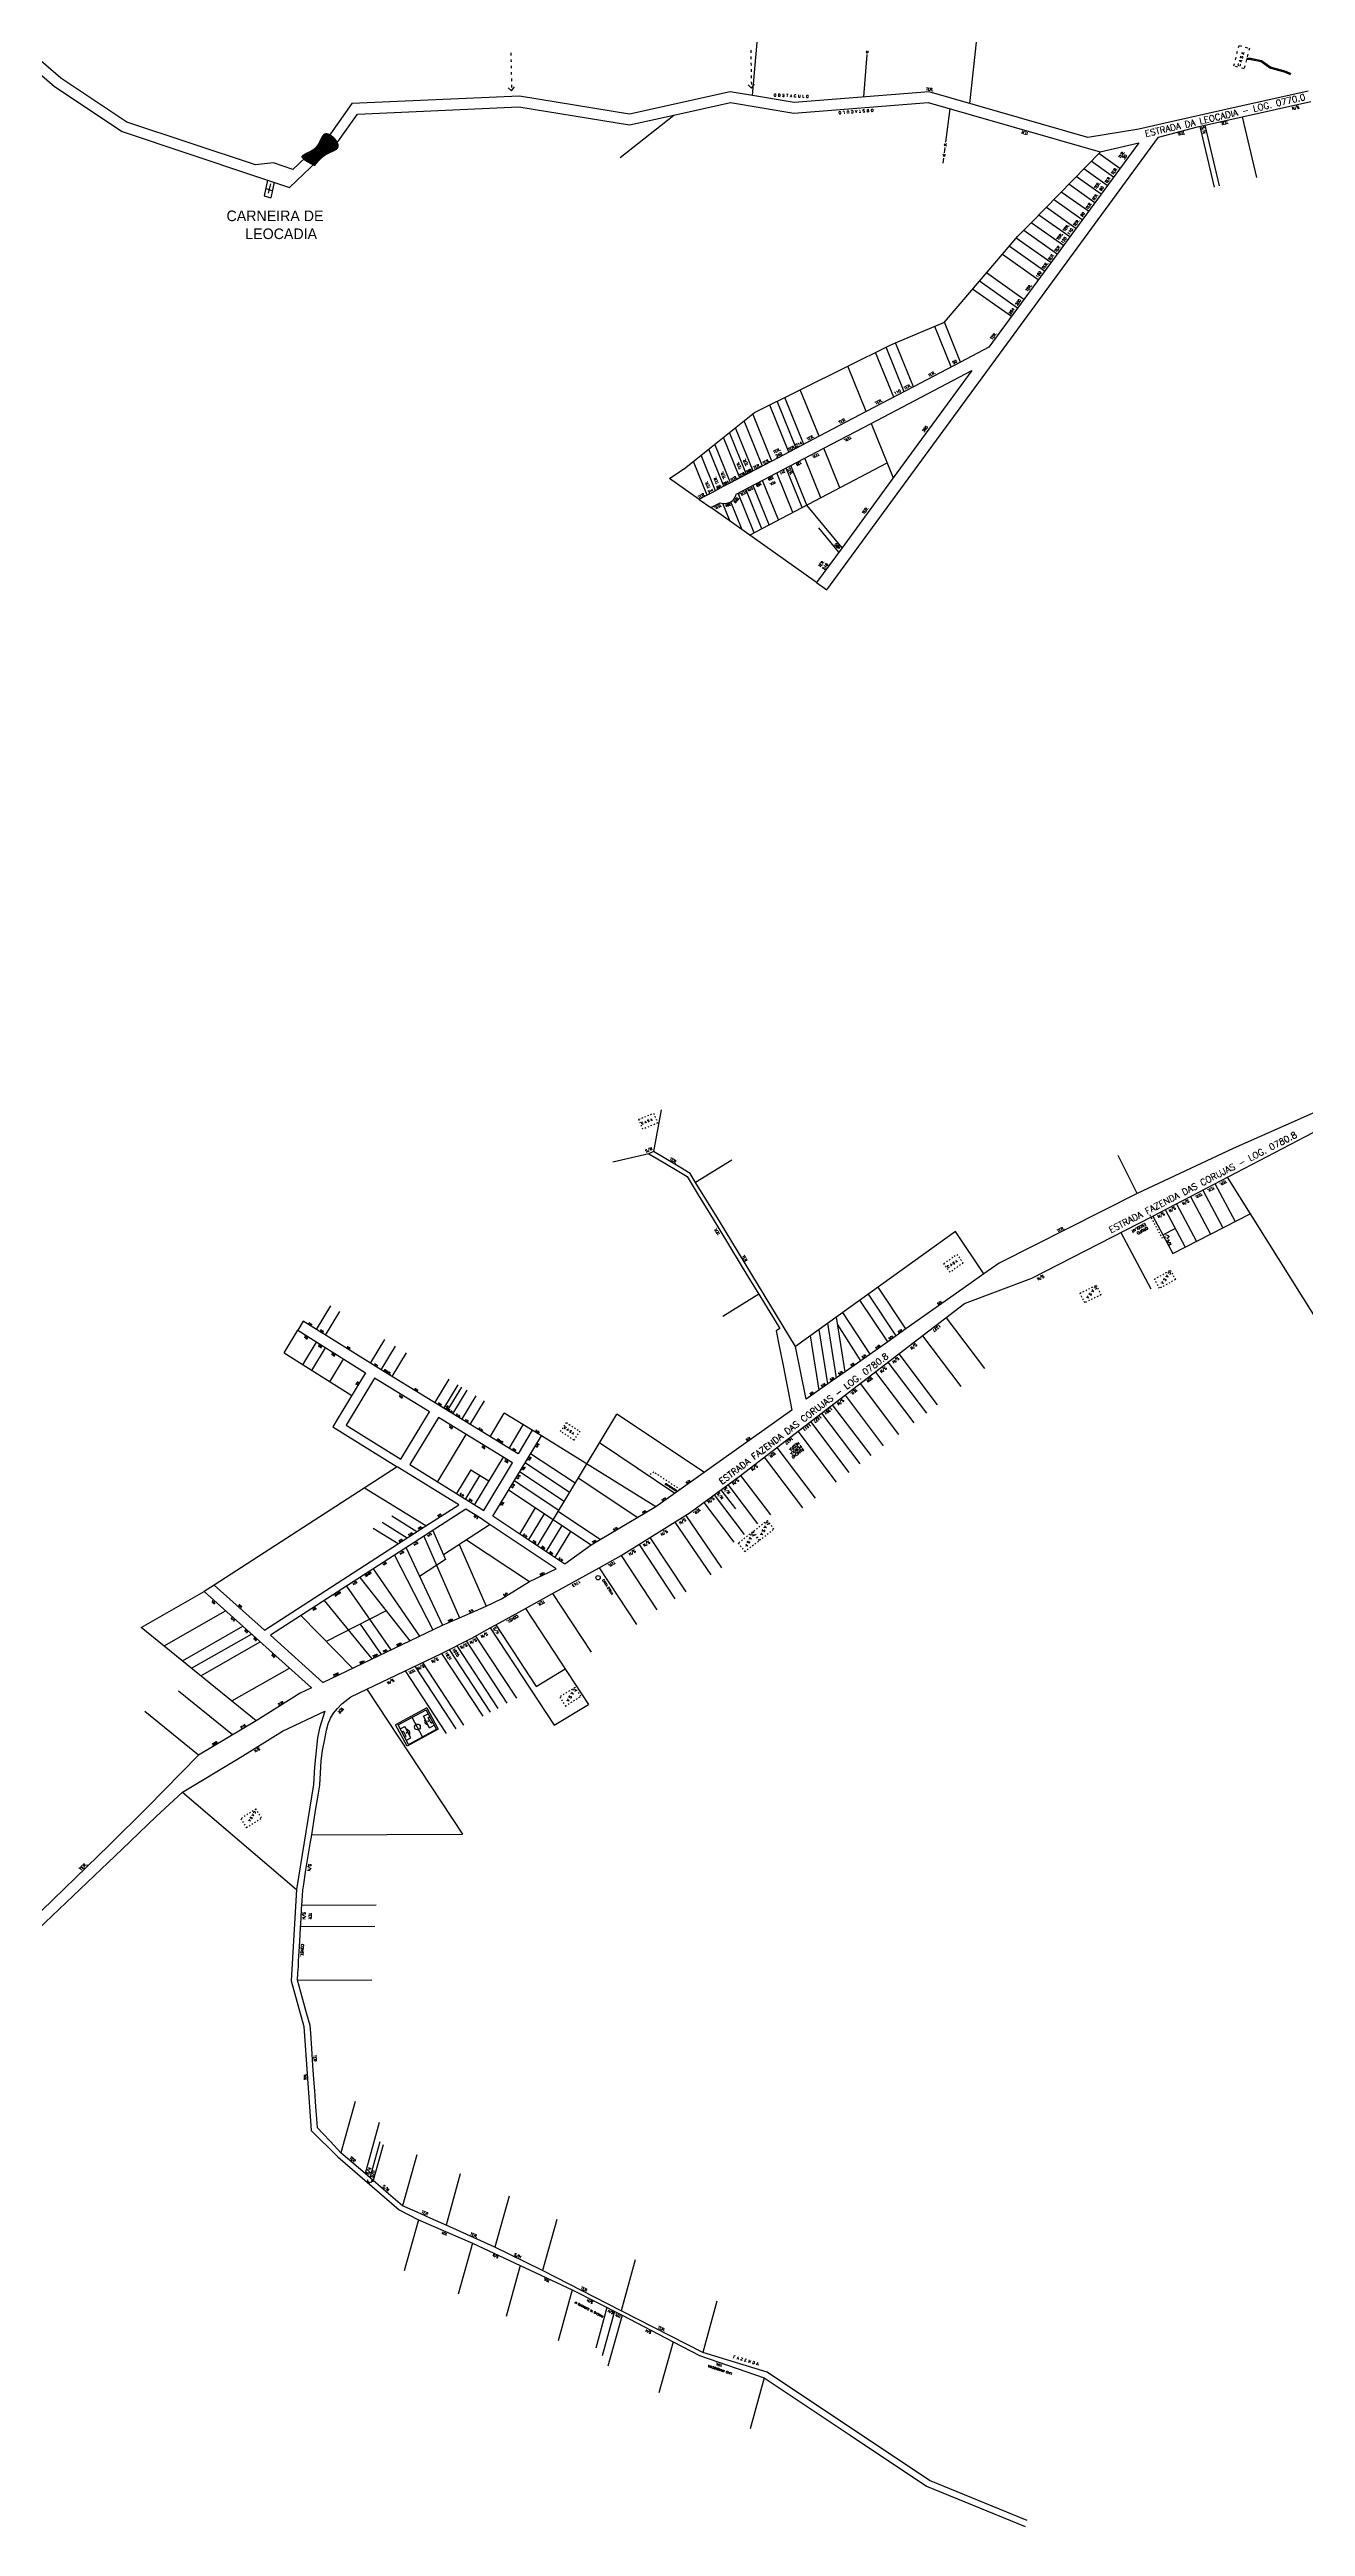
# Model space of a CAD drawing. Extents: x 714896 to 749292, y 8417558 to 8447149.
# Drawn here: x 737367 to 738551, y 8422259 to 8424592 of the extents above; entities that cross this region are included whole.
import ezdxf

# ---------------------------------------------------------------- set-up
doc = ezdxf.new("R2010")
doc.units = 0
doc.header["$MEASUREMENT"] = 0
doc.linetypes.add('ACAD_ISO03W100', pattern=[30, 12, -18])
for name, color, linetype in [('LAJEDO', 254, 'CONTINUOUS'), ('LOTE', 7, 'CONTINUOUS'), ('NUM-PORTA', 7, 'CONTINUOUS'), ('QUADRA', 6, 'CONTINUOUS'), ('REFERENCIA', 7, 'CONTINUOUS'), ('TEXTO', 7, 'CONTINUOUS'), ('TEXTODERUA', 3, 'CONTINUOUS')]:
    doc.layers.add(name, color=color, linetype=linetype)
doc.styles.add('ROMANS', font='ROMANS.SHX', dxfattribs={"height": 1.5})
pattern_1 = [(45, (-33.38404, 7.34896), (-0.0883883476483, 0.0883883476483), [])]

msp = doc.modelspace()

# ---------------------------------------------------------------- hatches: boundary and pattern name
at = {"layer": 'LAJEDO'}
h = msp.add_hatch(dxfattribs=at)
h.set_pattern_fill('ANSI31', color=256, style=0)
h.set_pattern_definition(pattern_1)
edge = h.paths.add_edge_path()
edge.add_spline(control_points=[(737617.1, 8424482.5), (737617.1, 8424482.5), (737620.5, 8424486.7), (737626.4, 8424493.9), (737641.5, 8424498), (737637.3, 8424508.8), (737624.2, 8424517.2), (737622.1, 8424496.6), (737598.3, 8424491.9), (737610.9, 8424485.5), (737617.1, 8424482.5)], knot_values=[0, 0, 0, 0, 0, 16.947843, 28.782429, 35.456126, 46.708826, 63.202458, 78.478223, 93.034586, 93.034586, 93.034586, 93.034586], degree=3, periodic=0)
h = msp.add_hatch(dxfattribs=at)
h.set_pattern_fill('ANSI31', color=256, style=0)
h.set_pattern_definition(pattern_1)
edge = h.paths.add_edge_path()
edge.add_spline(control_points=[(737617.1, 8424482.5), (737617.1, 8424482.5), (737620.5, 8424486.7), (737626.4, 8424493.9), (737641.5, 8424498), (737637.3, 8424508.8), (737624.2, 8424517.2), (737622.1, 8424496.6), (737598.3, 8424491.9), (737610.9, 8424485.5), (737617.1, 8424482.5)], knot_values=[0, 0, 0, 0, 0, 16.947843, 28.782429, 35.456126, 46.708826, 63.202458, 78.478223, 93.034586, 93.034586, 93.034586, 93.034586], degree=3, periodic=0)

# ---------------------------------------------------------------- linework, layer by layer
at = {"layer": 'LOTE', "color": 7}
for p, q in [((738137.2, 8424588.7), (738139.4, 8424590.4)), ((738139.1, 8424588.4), (738137.4, 8424590.6)), ((738210.7, 8424503.1), (738212.8, 8424501.2)), ((738212.7, 8424503.2), (738210.8, 8424501.1)), ((738209.5, 8424493.2), (738211.6, 8424491.3)), ((738211.5, 8424493.3), (738209.6, 8424491.2))]:
    msp.add_line(p, q, dxfattribs=at)
at = {"layer": 'LOTE', "color": 7, "linetype": 'ACAD_ISO03W100', "ltscale": 0.2}
for points in [[(737802.2, 8424588.6), (737802.9, 8424552.9)], [(738028.3, 8424591.3), (738029, 8424555.6)], [(738495.5, 8424582.4), (738493.3, 8424573.8), (738483.6, 8424576.4), (738488.7, 8424595.7), (738498.4, 8424593.2), (738495.8, 8424583.4)]]:
    msp.add_lwpolyline(points, dxfattribs=at)
at = {"layer": 'LOTE', "color": 7}
for points in [[(738134.9, 8424547.2), (738138.2, 8424587.1)], [(738234.8, 8424541.1), (738241.6, 8424601.7)], [(738537.2, 8424568), (738532.5, 8424570.3), (738517.7, 8424574.4), (738509.5, 8424580.2), (738499.7, 8424582.3), (738495.5, 8424582.4)], [(738537.6, 8424569), (738532.9, 8424571.2), (738518.2, 8424575.3), (738509.9, 8424581.2), (738499.8, 8424583.3), (738495.8, 8424583.4)], [(737802.9, 8424552.9), (737799.8, 8424555.8)], [(737802.9, 8424552.9), (737805.8, 8424556.6)], [(738029, 8424555.6), (738025.9, 8424558.5)], [(738029, 8424555.6), (738031.9, 8424559.3)], [(738216, 8424536.1), (738211.9, 8424504.5)], [(738451.5, 8424519.5), (738465.1, 8424462.3)], [(738456.4, 8424520.6), (738470, 8424463.4)], [(738491.5, 8424528.4), (738505.1, 8424471.2)], [(737979.6, 8424168.1), (737951.7, 8424187.7), (737967, 8424198), (737989.5, 8424216), (738030.2, 8424248.6), (738032, 8424250), (738075, 8424271.3), (738119.9, 8424293.6), (738159, 8424313), (738164.9, 8424315.5), (738211, 8424335), (738244, 8424373.7), (738280, 8424416), (738292.8, 8424428.6), (738358, 8424495.6)], [(738211.3, 8424499.6), (738210.6, 8424494.6)], [(738376.3, 8424479.8), (738356.3, 8424493.9)], [(738210, 8424489.6), (738209.4, 8424484.7)], [(738358.5, 8424455.6), (738335.2, 8424472.1)], [(738364.4, 8424463.7), (738342.2, 8424479.4)], [(738370.4, 8424471.7), (738349.3, 8424486.6)], [(738340.8, 8424431.4), (738314.5, 8424450)], [(738346.7, 8424439.5), (738321, 8424457.6)], [(738352.6, 8424447.5), (738328.1, 8424464.9)], [(738323.1, 8424407.2), (738292.8, 8424428.6)], [(738329, 8424415.3), (738300, 8424435.7)], [(738334.9, 8424423.3), (738307.2, 8424442.9)], [(738305.3, 8424383), (738272, 8424406.6)], [(738311.2, 8424391.1), (738278.5, 8424414.2)], [(738317.1, 8424399.1), (738285.6, 8424421.5)], [(738285.8, 8424356.4), (738250.5, 8424381.4)], [(738299.4, 8424374.9), (738265.5, 8424398.9)], [(738274, 8424340.3), (738237.5, 8424366.1)], [(738279.9, 8424348.3), (738244, 8424373.7)], [(738217.4, 8424292.8), (738201.8, 8424331.1)], [(738226.2, 8424297.5), (738211, 8424335)], [(738172.9, 8424269.5), (738155.9, 8424311.4)], [(738181.7, 8424274.1), (738164.9, 8424315.5)], [(738137.2, 8424250.8), (738119.9, 8424293.6)], [(738163.1, 8424264.4), (738146, 8424306.6)], [(738071.3, 8424216.2), (738053.3, 8424260.6)], [(738078.4, 8424219.9), (738060.4, 8424264.1)], [(738092.8, 8424227.5), (738075, 8424271.3)], [(738039.4, 8424199.5), (738022.1, 8424242.1)], [(738048.3, 8424204.1), (738030.2, 8424248.6)], [(738064.2, 8424212.5), (738046.2, 8424256.9)], [(738141.8, 8424239.6), (738162.6, 8424188.3)], [(738003.1, 8424180.4), (737988.9, 8424215.5)], [(738009.3, 8424183.7), (737994.6, 8424220)], [(738018.2, 8424188.3), (738002.7, 8424226.5)], [(738024.4, 8424191.6), (738008.3, 8424231.1)], [(738030.6, 8424194.8), (738014, 8424235.6)], [(738112.4, 8424179.1), (738097.3, 8424216.3)], [(737987.2, 8424172.1), (737974.3, 8424203.8)], [(737995.1, 8424176.2), (737981.6, 8424209.7)], [(738027.3, 8424134.4), (738156.9, 8424202.4)], [(738067.9, 8424155.7), (738052.8, 8424193)], [(738076.8, 8424160.4), (738061.7, 8424197.6)], [(738081.2, 8424162.7), (738066.1, 8424199.9)], [(738094.5, 8424169.6), (738079.4, 8424206.9)], [(738031.6, 8424136.7), (738016.5, 8424173.9)], [(738038.7, 8424140.4), (738023.6, 8424177.6)], [(738045.8, 8424144.1), (738030.7, 8424181.3)], [(738054.6, 8424148.7), (738039.5, 8424186)], [(738090.4, 8424089.7), (737990.6, 8424160.3)], [(738008.9, 8424147.3), (738002.1, 8424164.2)], [(738020.3, 8424139.3), (738009.6, 8424165.8)], [(738114.4, 8424122.5), (738081.1, 8424162.6)], [(738111.4, 8424118.5), (738092.6, 8424141.2)], [(737944, 8423593), (737936.8, 8423553.7)], [(737932.3, 8423551.7), (737898.2, 8423543.6)], [(738010.4, 8423545.7), (737976.4, 8423524.7)], [(738392.7, 8423514.2), (738374.8, 8423550)], [(738454.4, 8423517.5), (738473.3, 8423481.9)], [(738465.9, 8423523.5), (738484.9, 8423487.8)], [(738477.4, 8423529.5), (738608.5, 8423320.9)], [(738407.4, 8423493), (738426.2, 8423457.7)], [(738418.9, 8423499), (738437.7, 8423463.6)], [(738426.2, 8423457.7), (738499, 8423495.1)], [(738429.5, 8423504.5), (738448.4, 8423469.1)], [(738442.8, 8423511.5), (738461.8, 8423475.9)], [(738221.4, 8423478.4), (738070.6, 8423370.1)], [(738248.1, 8423438.5), (738221.4, 8423478.4)], [(738377.1, 8423477.5), (738405.3, 8423424.5)], [(738416.8, 8423475.3), (738428.3, 8423481.3)], [(738174.5, 8423386.6), (738148.3, 8423425.9)], [(737618.9, 8423386.2), (737632.4, 8423408.4)], [(737627.4, 8423380.9), (737640.9, 8423403.1)], [(738036, 8423419.3), (738001.9, 8423398.3)], [(738117.3, 8423346.3), (738109.2, 8423397.8)], [(738141, 8423363), (738115, 8423402)], [(738157.4, 8423374.5), (738131.2, 8423413.7)], [(738165.5, 8423380.2), (738139.4, 8423419.5)], [(738212.4, 8423397.2), (738248.6, 8423349.4)], [(737588.4, 8423364), (737601.3, 8423385.4)], [(737606.2, 8423352.8), (737619.1, 8423374.2)], [(737669.8, 8423354.4), (737683.3, 8423376.6)], [(738092.8, 8423329), (738084.7, 8423380.2)], [(738100.9, 8423334.8), (738092.8, 8423386.1)], [(738109.1, 8423340.5), (738101, 8423392)], [(738132, 8423356.6), (738110.2, 8423391.2)], [(738190.2, 8423380.1), (738226.4, 8423332.3)], [(737588.4, 8423364), (737652.3, 8423324)], [(737614.7, 8423347.5), (737627.6, 8423368.9)], [(737631.7, 8423336.9), (737644.6, 8423358.3)], [(737680, 8423348), (737693.4, 8423370.3)], [(737690.2, 8423341.7), (737703.7, 8423364)], [(738157.7, 8423355.2), (738193.9, 8423307.3)], [(738168, 8423363.1), (738204.2, 8423315.2)], [(737730.6, 8423317), (737744, 8423339.3)], [(737739.1, 8423311.8), (737752.5, 8423334)], [(737742.5, 8423309.7), (737755.9, 8423331.9)], [(737747.6, 8423306.5), (737761.1, 8423328.8)], [(738131.5, 8423335.1), (738167.7, 8423287.3)], [(738145.8, 8423346), (738182, 8423298.2)], [(737756.1, 8423301.3), (737769.6, 8423323.6)], [(737763.8, 8423296.6), (737777.3, 8423318.9)], [(737782.6, 8423285.1), (737796, 8423307.4)], [(737822.4, 8423291.2), (737796, 8423307.4)], [(737827.2, 8423182.2), (737902.2, 8423306.4)], [(737984.6, 8423251.4), (737902.2, 8423306.4)], [(738094.9, 8423307.2), (738131.1, 8423259.4)], [(738105.2, 8423315.1), (738141.4, 8423267.4)], [(738117.2, 8423324.2), (738153.3, 8423276.4)], [(737759.9, 8423287.3), (737733.1, 8423242.8)], [(737800.5, 8423274.1), (737813.9, 8423296.4)], [(737939, 8423219), (737831, 8423286)], [(738072.7, 8423290.2), (738108.8, 8423242.4)], [(738084.6, 8423299.3), (738120.7, 8423251.5)], [(737794.9, 8423265.8), (737768, 8423221.2)], [(737857.6, 8423232.6), (737815.7, 8423260.6)], [(737862.8, 8423241.2), (737820.8, 8423269.1)], [(737956.9, 8423231.7), (737885.8, 8423279.2)], [(738040.9, 8423265.9), (738077.1, 8423218)], [(738052.9, 8423275), (738089.1, 8423227.1)], [(737722, 8423201), (737664.2, 8423236.7)], [(737764.4, 8423254), (737751, 8423231.7)], [(737772.9, 8423248.8), (737759.5, 8423226.5)], [(737764.4, 8423254), (737781.5, 8423243.6)], [(737878, 8423183), (737800.1, 8423234.9)], [(737847.3, 8423215.5), (737805.3, 8423243.5)], [(737852.5, 8423224), (737810.5, 8423252)], [(737921.8, 8423208.8), (737865.8, 8423246.1)], [(738000.2, 8423235.2), (738013.9, 8423217.1)], [(738006.6, 8423240), (738034.7, 8423202.9)], [(738018.8, 8423248.7), (738046.8, 8423211.6)], [(737810.6, 8423193.3), (737825.5, 8423218)], [(737818.9, 8423187.7), (737833.8, 8423212.5)], [(737886.6, 8423188.1), (737846.8, 8423214.6)], [(737967, 8423211), (738000.7, 8423161.6)], [(737984.2, 8423223.2), (738012.5, 8423185.8)], [(737993.8, 8423230.4), (738022.1, 8423193)], [(737696, 8423184.2), (737672.4, 8423198.7)], [(737704.4, 8423189.6), (737680.8, 8423204.2)], [(737713.6, 8423195.6), (737690, 8423210.1)], [(737720.2, 8423191.3), (737753.9, 8423114.5)], [(737728.6, 8423196.8), (737740.7, 8423169.3)], [(737782.6, 8423202.3), (737738.6, 8423173.9)], [(737760.4, 8423188), (737819.8, 8423148.6)], [(737835.5, 8423176.6), (737850.5, 8423201.4)], [(737843.8, 8423171.1), (737858.8, 8423195.8)], [(737933.3, 8423190), (737967, 8423138.9)], [(737956.9, 8423204.5), (737990.7, 8423154.9)], [(737692.7, 8423173.6), (737728.8, 8423103.3)], [(737703.4, 8423180.5), (737737.9, 8423107.5)], [(737740.7, 8423169.3), (737716.2, 8423153.5)], [(737753.5, 8423183.5), (737778.8, 8423125.6)], [(737906.1, 8423173.1), (737939.8, 8423121.9)], [(737923.1, 8423183.7), (737956.8, 8423132.5)], [(737647.3, 8423144.3), (737689.1, 8423084.3)], [(737659.9, 8423152.4), (737707.1, 8423092.9)], [(737672.5, 8423160.5), (737716.2, 8423097.2)], [(737885.4, 8423161.5), (737920.5, 8423108.1)], [(737453.9, 8423105.5), (737513, 8423139.2)], [(737475.3, 8423088.2), (737533.2, 8423121.2)], [(737626.3, 8423130.7), (737671.1, 8423075.7)], [(737684.8, 8423121), (737628.2, 8423092.3)], [(737816, 8423123.2), (737875.4, 8423032.8)], [(737841.6, 8423137.4), (737878, 8423082)], [(737562, 8423017.6), (737453.9, 8423105.5)], [(737492.7, 8423074), (737549.6, 8423106.5)], [(737501.3, 8423067), (737557.8, 8423099.2)], [(737604.4, 8423116.6), (737653, 8423067.1)], [(737660.2, 8423108.5), (737680.1, 8423080)], [(737769, 8423097.2), (737807.4, 8423038.8)], [(737782.8, 8423105), (737843.1, 8423013.3)], [(737788.1, 8423107.8), (737826.2, 8423049.9)], [(737510, 8423059.9), (737566, 8423091.8)], [(737718.8, 8423072.4), (737757.6, 8423013.3)], [(737736.9, 8423081), (737775.7, 8423022)], [(737744, 8423084.6), (737782.8, 8423025.6)], [(737751.2, 8423088.2), (737790, 8423029.2)], [(737760.1, 8423092.7), (737798.5, 8423034.2)], [(737539.2, 8423036.2), (737593.5, 8423067.1)], [(737666.6, 8423047.4), (737756.5, 8422910.6)], [(737702.6, 8423064.6), (737741.4, 8423005.6)], [(737711.6, 8423068.9), (737750.4, 8423009.9)], [(737826.2, 8423049.9), (737853.5, 8423066.3)], [(737507.7, 8422985), (737457.1, 8423026.2)], [(737539.7, 8423004.3), (737489.1, 8423045.4)], [(737843.1, 8423013.3), (737875.4, 8423032.8)], [(737492.6, 8422950.2), (737600.1, 8422858.5)], [(737614.5, 8422910.2), (737756.5, 8422910.6)], [(737605.2, 8422843.8), (737675.2, 8422844)], [(737604.1, 8422823.8), (737674.1, 8422824)], [(737601.1, 8422773.2), (737671.1, 8422773.4)], [(737655.5, 8422658.7), (737642.1, 8422610.5)], [(737678.2, 8422639.1), (737664.8, 8422590.9)], [(737678.7, 8422620.7), (737669.4, 8422587)], [(737681.8, 8422618.1), (737672.4, 8422584.4)], [(737713.5, 8422608.7), (737700.1, 8422560.5)], [(737671.6, 8422584.4), (737670.6, 8422584)], [(737671.6, 8422584.4), (737671.8, 8422583.3)], [(737754.5, 8422590.7), (737741.1, 8422542.5)], [(737800.5, 8422569.7), (737787.1, 8422521.5)], [(737715.1, 8422547.5), (737701.7, 8422499.4)], [(737845.5, 8422547.7), (737832.1, 8422499.5)], [(737766.1, 8422525.5), (737752.7, 8422477.4)], [(737811.1, 8422504.5), (737797.7, 8422456.4)], [(737919.5, 8422509.7), (737906.1, 8422461.5)], [(737860.1, 8422481.5), (737846.7, 8422433.4)], [(737892.8, 8422464.8), (737882.2, 8422426.4)], [(737996.5, 8422470.7), (737983.1, 8422422.5)], [(737900, 8422461.2), (737888.4, 8422419.4)], [(737907.1, 8422457.5), (737893.7, 8422409.4)], [(737955.1, 8422432.5), (737941.7, 8422384.4)], [(738041.1, 8422398.5), (738027.7, 8422350.4)]]:
    msp.add_lwpolyline(points, dxfattribs=at)
at = {"layer": 'LOTE', "color": 7, "linetype": 'ACAD_ISO03W100', "ltscale": 0.1}
for points in [[(738537.4, 8424568.5), (738532.7, 8424570.8), (738517.9, 8424574.9), (738509.7, 8424580.7), (738499.7, 8424582.8), (738495.6, 8424582.9)], [(737936.9, 8423251.9), (737932, 8423248.4)], [(737961.8, 8423235.2), (737936.9, 8423251.9)]]:
    msp.add_lwpolyline(points, dxfattribs=at)
at = {"layer": 'LOTE'}
for points in [[(737572.9, 8424468.9), (737569.6, 8424454.2)], [(737569.6, 8424454.2), (737575.9, 8424452.1)], [(737571.7, 8424460.8), (737576.8, 8424459.2)], [(737575.6, 8424465.3), (737573.6, 8424456.7)], [(737579.2, 8424466.8), (737575.9, 8424452.1)]]:
    msp.add_lwpolyline(points, dxfattribs=at)
at = {"layer": 'LOTE', "color": 3}
for points in [[(737572.9, 8424468.9), (737569.6, 8424454.2)], [(737569.6, 8424454.2), (737575.9, 8424452.1)], [(737571.7, 8424460.8), (737576.8, 8424459.2)], [(737575.6, 8424465.3), (737573.6, 8424456.7)], [(737579.2, 8424466.8), (737575.9, 8424452.1)], [(738422.7, 8423474.1), (738419.6, 8423475.4)], [(738422.7, 8423474.1), (738420.6, 8423471.6)]]:
    msp.add_lwpolyline(points, dxfattribs=at)
at = {"layer": 'LOTE', "color": 7, "linetype": 'ACAD_ISO03W100', "ltscale": 0.1}
for points in [[(737926.7, 8423574.8), (737922.9, 8423584.1), (737936.7, 8423589.8), (737940.6, 8423580.6), (737926.7, 8423574.8)], [(738216.3, 8423440.1), (738210.4, 8423448.2), (738222.6, 8423456.9), (738228.5, 8423448.8), (738216.3, 8423440.1)], [(738338.8, 8423420.3), (738354, 8423427.8), (738358.4, 8423418.8), (738343.2, 8423411.3)], [(738408.9, 8423433.6), (738423.7, 8423441.9), (738428.6, 8423433.1), (738413.7, 8423424.9)], [(737849.1, 8423290), (737854.5, 8423298.4), (737867.1, 8423290.3), (737861.7, 8423281.9), (737849.1, 8423290)], [(738036.2, 8423187.3), (738030, 8423195.2), (738016.6, 8423184.8), (738022.7, 8423176.9)], [(738050.2, 8423198.1), (738044.1, 8423206.1), (738030.7, 8423195.7), (738036.8, 8423187.7)], [(737868.1, 8423040.6), (737862.7, 8423049), (737848.4, 8423039.8), (737853.8, 8423031.4)], [(737567.3, 8422926), (737561.8, 8422934.4), (737547.6, 8422925.2), (737553, 8422916.8)]]:
    msp.add_lwpolyline(points, close=True, dxfattribs=at)
at = {"layer": 'LOTE', "color": 3, "linetype": 'ACAD_ISO03W100', "ltscale": 0.1}
msp.add_lwpolyline([(738404.4, 8423494), (738415.9, 8423472.4), (738422.7, 8423474.1)], dxfattribs=at)
at = {"layer": 'LOTE', "color": 7, "linetype": 'ACAD_ISO03W100', "ltscale": 0.02}
msp.add_lwpolyline([(737667.2, 8422585.5), (737667.1, 8422584.9), (737667.2, 8422584.1), (737667.6, 8422583.5), (737668.1, 8422583), (737668.9, 8422582.7), (737669.6, 8422582.7), (737670.6, 8422583), (737671.2, 8422583.6), (737671.6, 8422584.4)], dxfattribs=at)
at = {"layer": 'QUADRA', "color": 6, "linetype": 'CONTINUOUS'}
for points in [[(738553.8, 8424552.6), (738473.4, 8424534.6), (738426, 8424524), (738394, 8424516.8), (738346.2, 8424509.1), (738196.5, 8424552.1), (738069.2, 8424542), (738030, 8424548.6), (738042.2, 8424688.2)], [(736714.7, 8424059.6), (736812.7, 8424167.7), (737031.8, 8424418.7), (737158.8, 8424564.7), (737247.5, 8424665), (737372, 8424557), (737435.8, 8424514.5), (737560.5, 8424472.9), (737572.7, 8424468.8), (737593.5, 8424461.9), (737639.8, 8424505.7), (737657.7, 8424531.1), (737809.7, 8424538), (737914.1, 8424520.9), (737955.8, 8424530.1)], [(738030, 8424548.6), (738008.9, 8424552.1), (737913.9, 8424531.1), (737810.3, 8424548), (737652.3, 8424540.9), (737632.2, 8424512.3), (737596.8, 8424478.7), (737578.6, 8424485.1), (737561.5, 8424483.1), (737440.2, 8424523.5), (737378, 8424565), (737250.3, 8424675.7)]]:
    msp.add_lwpolyline(points, dxfattribs=at)
at = {"layer": 'QUADRA'}
for points in [[(737905.3, 8424490.2), (737955.8, 8424530.1), (738009.1, 8424541.9), (738068.8, 8424532), (738195.5, 8424541.9), (738357.6, 8424495.5), (738394, 8424504), (738323.1, 8424407.2), (738279.9, 8424348.3), (738252.9, 8424311.5), (738226.2, 8424297.5), (738181.7, 8424274.1), (738137.2, 8424250.8), (738092.8, 8424227.5), (738048.3, 8424204.1), (738018.2, 8424188.3), (738009.3, 8424183.7), (738003.1, 8424180.4), (737999.4, 8424178.5), (737995.1, 8424176.2), (737990.9, 8424174), (737987.2, 8424172.1), (737984, 8424170.4), (737979.6, 8424168.1), (737990.6, 8424160.3), (737999.4, 8424164.9), (738002.1, 8424164.2), (738003.5, 8424164.1), (738006.2, 8424164.4), (738008, 8424165), (738009.6, 8424165.8), (738011.7, 8424167.4), (738012.8, 8424168.7), (738013.8, 8424170.3), (738014.4, 8424171.8), (738014.7, 8424173), (738052.8, 8424193), (738097.3, 8424216.3), (738141.8, 8424239.6), (738236.8, 8424289.5), (738162.6, 8424188.3), (738114.4, 8424122.5), (738090.4, 8424089.7), (738100.2, 8424082.8), (738412.8, 8424509.4), (738449.4, 8424519), (738491.5, 8424528.4), (738556.4, 8424542.9)], [(738582.5, 8423600.6), (738483.1, 8423556.6), (738392.7, 8423514.2), (738262.6, 8423448.7), (738262.6, 8423448.7), (738248.1, 8423438.5), (738234, 8423428.5), (738200.1, 8423404.6), (738174.5, 8423386.6), (738165.5, 8423380.2), (738157.4, 8423374.5), (738117.3, 8423346.3), (738100.9, 8423334.8), (738080.5, 8423320.4), (738075, 8423348.3), (738070.6, 8423370.1), (738029.3, 8423437.9), (737997.8, 8423489.6), (737976.4, 8423524.7), (737971.2, 8423533.2), (737961.5, 8423539), (737946.6, 8423547.9), (737936.8, 8423553.7), (737932.3, 8423551.7), (737945.9, 8423543.6), (737960.4, 8423534.9), (737968.3, 8423530.3), (737978.8, 8423513), (737992.9, 8423489.9), (738006.4, 8423467.7), (738020.3, 8423444.9), (738029.8, 8423429.4), (738036, 8423419.3), (738041.2, 8423410.7), (738048.7, 8423398.4), (738055.8, 8423386.9), (738052.4, 8423384.7), (738055.2, 8423370.4), (738058.5, 8423353.6), (738063.2, 8423329.6), (738067, 8423310), (737939, 8423219), (737878, 8423183), (737853, 8423165), (737785.2, 8423210.2), (737831, 8423286), (737822.4, 8423291.2), (737809, 8423268.9), (737680, 8423348), (737606.5, 8423394), (737601.3, 8423385.4), (737665.3, 8423345.4), (737638.5, 8423301.2)], [(737638.5, 8423301.2), (737634.4, 8423294.3), (737695.2, 8423256.8), (737522.6, 8423145.4), (737513, 8423139.2), (737614.3, 8423048.6), (737603.6, 8423043.6), (737562, 8423017.6), (737507.7, 8422985), (737459.3, 8422935.7), (737423.5, 8422900.4), (737349.9, 8422828.7)]]:
    msp.add_lwpolyline(points, dxfattribs=at)
at = {"layer": 'QUADRA', "linetype": 'CONTINUOUS'}
for points in [[(738289, 8422264.2), (738196.9, 8422301.9), (738043.8, 8422404), (737983.1, 8422422.5), (737906.1, 8422461.5), (737832.1, 8422499.5), (737787.1, 8422521.5), (737741.1, 8422542.5), (737726.2, 8422549.1), (737713.8, 8422554.5), (737700.1, 8422560.5), (737687, 8422571.8), (737672.4, 8422584.4), (737664.8, 8422590.9), (737642.1, 8422610.5), (737632.1, 8422621.2), (737625, 8422628.7), (737619.9, 8422634.2), (737619.3, 8422642.9), (737618.5, 8422653.7), (737617.4, 8422668.9), (737616.6, 8422680), (737615.7, 8422692.9), (737614.6, 8422708.8), (737613.6, 8422723.1), (737613, 8422730.6), (737610, 8422741.2), (737608.1, 8422748.1), (737604.2, 8422762), (737601.1, 8422773.2), (737601.5, 8422779.6), (737601.9, 8422786), (737602.2, 8422791.7), (737602.7, 8422800.3), (737603.3, 8422809.9), (737604, 8422822), (737604.5, 8422831.5), (737605, 8422840), (737605.5, 8422848), (737606.1, 8422857.9), (737607, 8422863.6), (737609.1, 8422877), (737611, 8422888.4), (737613.1, 8422901.7), (737614.5, 8422910.2), (737616.5, 8422922.6), (737618.5, 8422934.8), (737619.9, 8422943.6), (737622.1, 8422956.9), (737623.4, 8422979.7), (737624.8, 8422989.4), (737626.9, 8423000.2), (737628.6, 8423008.8), (737630.1, 8423014.7), (737632.2, 8423019.9), (737635.1, 8423024.7), (737638.7, 8423029.2), (737642.9, 8423033.5), (737651.5, 8423040.2), (737666.6, 8423047.4), (737736.9, 8423081), (737765.3, 8423095.3), (737782.8, 8423105), (737788.1, 8423107.8), (737816, 8423123.2), (737841.6, 8423137.4), (737885.4, 8423161.5), (737885.4, 8423161.5), (737906.1, 8423173.1), (737971.3, 8423213.7), (738018.8, 8423248.7), (738168, 8423363.1), (738229.9, 8423410.7), (738293.4, 8423434.5), (738406.8, 8423492.7), (738594.5, 8423590.6)], [(737356.7, 8422821.3), (737435.7, 8422896.4), (737468, 8422927.2), (737492.6, 8422950.2), (737547.1, 8422982.9), (737587, 8423007.8), (737626.8, 8423026.4), (737621.8, 8423010.6), (737620, 8423001.4), (737617.1, 8422974), (737616.1, 8422957.5), (737600.1, 8422858.5), (737595.1, 8422772.5), (737607.1, 8422729.5), (737614.1, 8422631.5), (737639, 8422606.6), (737696.8, 8422556.7), (737715.1, 8422547.5), (737766.1, 8422525.5), (737811.1, 8422504.5), (737860.1, 8422481.5), (737907.1, 8422457.5), (737955.1, 8422432.5), (737980.1, 8422419.5), (738041.1, 8422398.5), (738122.1, 8422344.5), (738194.1, 8422296.5), (738287.1, 8422258.5)]]:
    msp.add_lwpolyline(points, dxfattribs=at)
at = {"layer": 'QUADRA'}
for points in [[(737673.7, 8423340.1), (737647, 8423295.9), (737698.6, 8423264.1), (737725.4, 8423308.4), (737673.7, 8423340.1)], [(737707.1, 8423258.8), (737776.9, 8423215.7), (737803.8, 8423260.4), (737733.9, 8423303.2)], [(737522.6, 8423145.4), (737570, 8423103), (737722, 8423201), (737753.1, 8423221), (737695.2, 8423256.8), (737522.6, 8423145.4)], [(737737.9, 8423107.5), (737753.9, 8423114.5), (737778.8, 8423125.6), (737793.4, 8423132.5), (737819.8, 8423148.6), (737845, 8423160.7), (737780.8, 8423203.5), (737772.6, 8423209), (737759.8, 8423216.9), (737575.6, 8423098), (737625, 8423053.7)]]:
    msp.add_lwpolyline(points, close=True, dxfattribs=at)
at = {"layer": 'REFERENCIA', "linetype": 'CONTINUOUS', "ltscale": 20}
for p, q in [((737723, 8423029.6), (737693.6, 8423013.6)), ((737696, 8423013.6), (737722.3, 8423027.8)), ((737720.9, 8423027), (737720.9, 8423027)), ((737732, 8423009.5), (737722.3, 8423027.8)), ((737723, 8423029.6), (737733.8, 8423009.6)), ((737704.4, 8422993.6), (737693.6, 8423013.6)), ((737705.6, 8422995.3), (737696, 8423013.6)), ((737703.6, 8423002.8), (737701, 8423007.7)), ((737708, 8423001.5), (737702.4, 8423012.2)), ((737733.8, 8423009.6), (737704.4, 8422993.6)), ((737705.6, 8422995.3), (737732, 8423009.5)), ((737718.8, 8423002.4), (737709.1, 8423020.7)), ((737725.6, 8423011), (737720, 8423021.7)), ((737727, 8423015.4), (737724.4, 8423020.3))]:
    msp.add_line(p, q, dxfattribs=at)
at = {"layer": 'REFERENCIA', "color": 3, "linetype": 'CONTINUOUS', "ltscale": 20}
for p, q in [((737720, 8423021.7), (737724.3, 8423024)), ((737698, 8423009.8), (737702.4, 8423012.2)), ((737699.5, 8423006.9), (737701, 8423007.7)), ((737702.1, 8423002.1), (737703.6, 8423002.8)), ((737703.7, 8422999.1), (737708, 8423001.5)), ((737712.5, 8423013.9), (737713.1, 8423014.3)), ((737714, 8423011.6), (737714, 8423011.6)), ((737724.4, 8423020.3), (737725.8, 8423021.1)), ((737725.6, 8423011), (737730, 8423013.3)), ((737727, 8423015.4), (737728.4, 8423016.2))]:
    msp.add_line(p, q, dxfattribs=at)
at = {"layer": 'REFERENCIA', "color": 120}
msp.add_circle((737884.5, 8423152.3), 2.05, dxfattribs=at)
at = {"layer": 'REFERENCIA', "color": 3, "linetype": 'CONTINUOUS', "ltscale": 20}
msp.add_circle((737714.1, 8423011.7), 2.76, dxfattribs=at)
for centre, radius, start, end in [((737722.3, 8423027.8), 0.299, 208.3062, 297.8151), ((737696, 8423013.6), 0.3, 297.8151, 28.3062), ((737703.7, 8423006), 3.3, 207.3225, 208.3077), ((737703.7, 8423006), 3.3, 327.8175, 87.8126), ((737724.2, 8423017.1), 3.3, 147.8175, 267.8126), ((737732, 8423009.5), 0.3, 117.8151, 208.3062), ((737705.6, 8422995.3), 0.301, 28.6056, 117.8151)]:
    msp.add_arc(centre, radius, start, end, dxfattribs=at)
for p in [(737703.7, 8423006), (737724.2, 8423017.1)]:
    msp.add_point(p, dxfattribs=at)

# ---------------------------------------------------------------- texts
at = {"layer": 'NUM-PORTA', "color": 7, "style": 'ROMANS'}
for s, height, rotation, p in [('S/N', 2.5, 280.641, (738453.2, 8424519.1)), ('S/N', 2.5, 190.641, (738545.1, 8424538.8)), ('S/N', 2.5, 24.531, (737929.7, 8423552.8)), ('S/N', 2.5, 207.2366, (738417.6, 8423496.5)), ('S/N', 2.5, 209.6437, (738427.9, 8423502)), ('S/N', 2.5, 207.2366, (738440.8, 8423508.6)), ('S/N', 2, 299.5291, (738420.6, 8423469.9)), ('S/N', 2.5, 205.6545, (738304.2, 8423437.5)), ('S/N', 1.5, 33.9979, (738204.8, 8423409.4)), ('S/N', 1.5, 33.9979, (738159, 8423376.8)), ('S/N', 1.5, 33.9979, (738167.7, 8423383)), ('1327', 2.5, 218.6786, (738206.2, 8423391)), ('S/N', 1.5, 33.9979, (738133.7, 8423359.2)), ('1406', 1.5, 33.9979, (738146.2, 8423367.8)), ('S/N', 2.5, 218.6786, (738155.2, 8423351.3)), ('S/N', 2.5, 218.6786, (738167, 8423360.3)), ('S/N', 2.5, 218.6786, (738183.8, 8423373.3)), ('376', 1.5, 33.9979, (738084.3, 8423324.3)), ('S/N', 1.5, 33.9979, (738095.3, 8423332)), ('S/N', 1.5, 33.9979, (738103.6, 8423337.9)), ('S/N', 1.5, 33.9979, (738111.6, 8423343.5)), ('S/N', 1.5, 57.1908, (737741.5, 8423310.5)), ('S/N', 1.5, 327.1908, (737743.3, 8423309.8)), ('S/N', 1.5, 327.1908, (737750.3, 8423305.6)), ('1427', 2.5, 218.1917, (738094, 8423305.3)), ('1391', 2.5, 218.1917, (738104, 8423313)), ('S/N', 1.5, 327.1908, (737771.7, 8423292.5)), ('S/N', 1.5, 327.1908, (737825.1, 8423290.4)), ('S/N', 1.5, 35.0633, (738024.6, 8423281.3)), ('1437', 2.5, 218.1917, (738067.1, 8423284.9)), ('1411', 2.5, 218.1917, (738083.9, 8423297.6)), ('S/N', 1.5, 237.1908, (737827.9, 8423278.9)), ('S/N', 2.5, 217.3355, (738033.8, 8423259)), ('S/N', 1.5, 237.1908, (737804.8, 8423240.7)), ('S/N', 1.5, 237.1908, (737810, 8423249.3)), ('S/N', 1.5, 35.0633, (737968, 8423240.8)), ('S/N', 2.5, 307.3355, (738002.9, 8423236.3)), ('S/N', 2.5, 217.3355, (738016, 8423245.7)), ('S/N', 1.5, 326.3938, (737754, 8423231)), ('S/N', 1.5, 145.6878, (737771.5, 8423208.6)), ('S/N', 1.5, 34.7382, (737945, 8423224.4)), ('S/N', 2.5, 217.3355, (737992.8, 8423228.5)), ('S/N', 2.5, 307.3355, (737996.4, 8423231.4)), ('S/N', 1.5, 32.4915, (737706.2, 8423191.6)), ('S/N', 1.5, 211.723, (737727, 8423194.3)), ('S/N', 1.5, 324.1408, (737813.6, 8423192.6)), ('S/N', 1.5, 27.5586, (737899.2, 8423196.7)), ('S/N', 2.5, 212.3105, (737948.9, 8423197.5)), ('S/N', 2.5, 212.3105, (737966.2, 8423208.3)), ('S/N', 1.5, 211.723, (737700.9, 8423177.5)), ('S/N', 1.5, 211.723, (737714.2, 8423186)), ('S/N', 1.5, 324.1408, (737847.2, 8423170.2)), ('S/N', 2.5, 212.3105, (737918.9, 8423178.8)), ('S/N', 2.5, 212.3105, (737932.4, 8423187.2)), ('S/N', 1.5, 211.723, (737656.7, 8423148.9)), ('1864', 1.5, 23.9637, (737829.6, 8423154.2)), ('1743', 2.5, 209.7359, (737867, 8423149.9)), ('S/N', 1.5, 22.8468, (737763.1, 8423119.6)), ('S/N', 1.5, 28.7926, (737795.7, 8423135.1)), ('S/N', 1.5, 142.3375, (737542.2, 8423112.3)), ('1964', 1.5, 22.1425, (737743.2, 8423110.5)), ('S/N', 2.5, 205.4359, (737769.3, 8423095)), ('S/N', 2.5, 205.4359, (737779.8, 8423100.7)), ('S/N', 2.5, 303.3513, (737785.4, 8423104.7)), ('2054', 1.5, 24.7396, (737659.9, 8423071.1)), ('2034', 1.5, 24.7396, (737672.5, 8423077.3)), ('2024', 1.5, 26.4427, (737694.9, 8423087.8)), ('S/N', 2.5, 205.4359, (737720, 8423070.6)), ('S/N', 2.5, 205.4359, (737733.2, 8423077)), ('1931', 2.5, 304.5898, (737739.8, 8423081.1)), ('1925', 2.5, 304.5898, (737747, 8423084.7)), ('S/N', 2.5, 205.4359, (737760.4, 8423090.4)), ('2100', 1.5, 24.7396, (737635.2, 8423059.4)), ('S/N', 2.5, 205.4359, (737691.5, 8423057)), ('2150', 1.5, 31.5835, (737583.4, 8423032.1)), ('2176', 1.5, 31.5835, (737547.9, 8423010.3)), ('2206', 1.5, 31.5835, (737521.2, 8422994.3)), ('S/N', 2, 207.6582, (737565, 8422992.2)), ('S/N', 2, 154.1292, (737790.7, 8422512.9)), ('S/N', 2, 154.1981, (737879.8, 8422470.2)), ('S/N', 2, 154.1981, (737899.2, 8422460.3)), ('S/N', 2, 154.1981, (737934.7, 8422441.8))]:
    msp.add_text(s, height=height, rotation=rotation, dxfattribs=at).set_placement(p)
at = {"layer": 'NUM-PORTA', "style": 'ROMANS'}
for s, height, rotation, p in [('30', 2.5, 54.1817, (738380.6, 8424488.2)), ('60', 2.5, 54.1817, (738358.7, 8424458.4)), ('90', 2.5, 54.1817, (738340.9, 8424434.1)), ('120', 2.5, 54.1817, (738322.5, 8424408.9)), ('110', 2.5, 54.1817, (738328.5, 8424417.1)), ('160', 2.5, 54.1817, (738298.8, 8424376.7)), ('200', 2.5, 54.1817, (738279.5, 8424350.4)), ('204', 2.5, 54.1817, (738273.4, 8424342)), ('50', 2.5, 27.5264, (738219.3, 8424295.5)), ('110', 2.5, 27.5264, (738164.3, 8424266.6)), ('390', 2.5, 53.1267, (738191.7, 8424231.1)), ('214', 2.5, 27.5264, (738071.3, 8424217.5)), ('276', 2, 27.5264, (738018.3, 8424189.5)), ('268', 2, 27.5264, (738024.6, 8424192.8)), ('240', 2.5, 27.5264, (738052.5, 8424207.5)), ('241', 2, 207.5264, (738060.1, 8424195.6)), ('225', 2, 207.5264, (738075.5, 8424203.7)), ('314', 2, 27.5264, (737988.5, 8424173.9)), ('304', 2, 27.5264, (737996.2, 8424177.9)), ('294', 2, 27.5264, (738003.3, 8424181.6)), ('275', 2, 207.5264, (738029.8, 8424179.7)), ('265', 2, 207.5264, (738037.8, 8424183.9)), ('255', 2, 207.5264, (738049, 8424189.8)), ('299', 2, 194.3948, (738009.2, 8424164.4)), ('480', 2.5, 133.6713, (738113.2, 8424122.4)), ('516', 2.5, 53.1267, (738097.7, 8424101.6)), ('S/N', 2.5, 218.1917, (738115, 8423320.9)), ('S/N', 2.5, 259.5647, (737611.7, 8422882.8)), ('S/N', 2.5, 267.1712, (737606.1, 8422837.2)), ('S/N', 2.5, 70.4584, (737668.3, 8422589.8)), ('S/N', 2.5, 70.4584, (737672, 8422587.1)), ('S/N', 2.5, 319.9515, (737681, 8422578.5)), ('S/N', 2.5, 336.8114, (737805, 8422513.7))]:
    msp.add_text(s, height=height, rotation=rotation, dxfattribs=at).set_placement(p)
at = {"layer": 'TEXTO', "style": 'ROMANS'}
for s, height, rotation, p in [('C A S A', 2.5, 72.9118, (738489.7, 8424576)), ('O B S T A C U L O', 2.5, 357.5068, (738050, 8424547.8)), ('TER.', 2.5, 352.2235, (738193.4, 8424553.6)), ('O B S T A C U L O', 2.5, 184.2007, (738143.9, 8424535.9)), ('TER.', 2.5, 191.8172, (738477.8, 8424524.5)), ('TER.', 2.5, 165.5965, (738289.9, 8424513.8)), ('TER.', 2.5, 54.1817, (738376.9, 8424489.3)), ('TER.', 2.5, 191.8172, (738437, 8424514.7)), ('TER.', 2.5, 54.1817, (738364, 8424465.6)), ('TER.', 2.5, 54.1817, (738370, 8424473.9)), ('TER.', 2.5, 54.1817, (738346.1, 8424441.2)), ('TER.', 2.5, 54.1817, (738352, 8424449.3)), ('TER.', 2.5, 54.1817, (738353.9, 8424460.2)), ('TER.', 2.5, 54.1817, (738324.6, 8424420.3)), ('TER.', 2.5, 54.1817, (738334.3, 8424425.1)), ('TER.', 2.5, 54.1817, (738316.6, 8424400.9)), ('TER.', 2.5, 54.1817, (738318.6, 8424412.1)), ('TER.', 2.5, 54.1817, (738304.7, 8424384.7)), ('TER.', 2.5, 54.1817, (738310.6, 8424392.8)), ('TER.', 2.5, 54.1817, (738289.4, 8424363.8)), ('TER.', 2.5, 54.1817, (738256.1, 8424318.4)), ('TER.', 2.5, 27.5264, (738196.5, 8424283.5)), ('TER.', 2.5, 27.5264, (738146.4, 8424257.3)), ('TER.', 2.5, 27.5264, (738173.6, 8424271.4)), ('TER.', 2.5, 27.5264, (738112.2, 8424239.3)), ('TER.', 2.5, 27.5264, (738050.4, 8424211.2)), ('TER.', 2.5, 27.5264, (738064.4, 8424213.6)), ('TER.', 2.5, 27.5264, (738082.1, 8424223.5)), ('TER.', 2.5, 207.5264, (738122.3, 8424227.8)), ('TER.', 2.5, 113.802, (738005, 8424188.2)), ('TER.', 2.5, 113.802, (738019.8, 8424197.1)), ('TER.', 2.5, 113.802, (738026, 8424200.4)), ('TER.', 2.5, 27.5264, (738031.5, 8424196.4)), ('TER.', 2.5, 27.5264, (738040.3, 8424200.9)), ('TER.', 2.5, 297.5264, (738062.7, 8424197.1)), ('TER.', 2.5, 207.5264, (738092, 8424212)), ('TER.', 2.5, 27.5264, (737979.6, 8424168.9)), ('TER.', 2.5, 113.802, (737990.3, 8424179.1)), ('TER.', 2.5, 113.802, (737998.2, 8424183.3)), ('TER.', 2.5, 27.5264, (738010, 8424184.9)), ('TER.', 2.5, 229.7216, (738015.6, 8424170.6)), ('TER.', 2.5, 207.5264, (738023.7, 8424176.5)), ('TER.', 2, 207.5264, (738051, 8424185.4)), ('TER.', 2.5, 207.5264, (737999.8, 8424164)), ('TER.', 2.5, 53.1267, (738135.2, 8424154.1)), ('TER.', 2.5, 53.1267, (738094, 8424103.9)), ('C A S A', 2, 20.9516, (737925.7, 8423579.2)), ('TER.', 2.5, 329.8458, (737951.8, 8423546)), ('TER.', 2.5, 122.1352, (737999.5, 8423476.1)), ('TER.', 2.5, 25.4856, (738317.9, 8423477.8)), ('ESCOLAR', 2.5, 208.0412, (738400.1, 8423486.6)), ('GRUPO', 2.5, 208.0412, (738402, 8423483)), ('TER.', 2.5, 300.4066, (738020, 8423455.1)), ('C A S A', 2, 33.9979, (738214.4, 8423444)), ('C A S A', 2.5, 231.8021, (738352.8, 8423426.9)), ('C A S A', 2.5, 234.685, (738422.6, 8423440.9)), ('TER.', 2.5, 218.1917, (738127.4, 8423330.5)), ('TER.', 2.5, 218.1917, (738141.9, 8423341.9)), ('C A S A', 2, 325.4446, (737852.1, 8423293.2)), ('TER.', 2.5, 218.1917, (738050.5, 8423271.1)), ('NEGRA', 2.5, 218.1917, (738073, 8423280.3)), ('PEROLA', 2.5, 218.1917, (738075.2, 8423277.4)), ('RANCHO', 2.5, 218.1917, (738077.2, 8423274.7)), ('TER.', 2.5, 217.3355, (737979.6, 8423217.9)), ('C A S A', 2.5, 243.3509, (738029, 8423194.1)), ('C A S A', 2.5, 243.3509, (738043.1, 8423204.9)), ('C A S A', 2.5, 238.457, (737861.6, 8423048)), ('TER', 2.5, 227.4554, (737643, 8423030.3)), ('C A S A', 2, 238.457, (737560.3, 8422932.5)), ('TER', 2.5, 267.1712, (737611.9, 8422836.6)), ('CONST.', 2.5, 267.1712, (737604.5, 8422807.3)), ('TER', 2.5, 273.3595, (737616.2, 8422702.5)), ('TER', 2.5, 319.9515, (737650, 8422605.3)), ('TER.', 2.5, 336.8114, (737717.9, 8422553.9)), ('TER.', 2.5, 336.8114, (737763.7, 8422533.3)), ('TER.', 2.5, 334.2766, (737867.9, 8422482.3)), ('TER.', 2.5, 334.2766, (737940.6, 8422445.3)), ('F A Z E N D A', 2.5, 343.5069, (738011.5, 8422417.3))]:
    msp.add_text(s, height=height, rotation=rotation, dxfattribs=at).set_placement(p)
at = {"layer": 'TEXTO', "color": 0}
for s, p in [('CARNEIRA DE ', (737534.2, 8424430.2)), ('LEOCADIA', (737551.9, 8424413.3))]:
    msp.add_text(s, height=10, dxfattribs=at).set_placement(p)
at = {"layer": 'TEXTO', "color": 7, "style": 'ROMANS'}
for s, height, rotation, p in [('TER.', 2.5, 207.2366, (738453.1, 8423515)), ('TER.', 2.5, 207.2366, (738464.6, 8423521)), ('TER.', 2.5, 207.2366, (738476.1, 8423527)), ('TER.', 1.5, 147.1908, (737611.2, 8423378)), ('TER.', 1.5, 327.1908, (737611.2, 8423391.6)), ('TER.', 1.5, 327.1908, (737622, 8423384.9)), ('TER.', 1.5, 147.1908, (737624.5, 8423369.7)), ('TER.', 1.5, 147.1908, (737637, 8423361.9)), ('TER.', 1.5, 327.1908, (737647.1, 8423369.2)), ('TER.', 1.5, 327.1908, (737673.1, 8423352.9)), ('TER.', 1.5, 33.9979, (738123, 8423351.3)), ('TER.', 1.5, 58.0389, (737657, 8423333.4)), ('CONST.', 1.5, 327.1908, (737682.5, 8423347.5)), ('TER.', 1.5, 327.1908, (737711, 8423329.7)), ('TER.', 1.5, 147.1908, (737700.7, 8423322.4)), ('TER.', 1.5, 327.1908, (737733.2, 8423316)), ('TER.', 1.5, 147.1908, (737747.9, 8423293.5)), ('TER.', 1.5, 327.1908, (737758.6, 8423300.5)), ('CONST.', 1.5, 327.1908, (737788.9, 8423282.2)), ('TER.', 1.5, 147.1908, (737778.5, 8423274.7)), ('TER.', 1.5, 147.1908, (737800.2, 8423261.4)), ('TER.', 1.5, 327.1908, (737803.3, 8423273)), ('TER.', 1.5, 237.1908, (737820.4, 8423266.5)), ('TER.', 1.5, 237.1908, (737814.8, 8423257.3)), ('MERCADINHO', 1.5, 147.396, (737958.9, 8423234.6)), ('TER.', 1.5, 32.4915, (737733.7, 8423209.4)), ('TER.', 1.5, 327.9231, (737762.3, 8423225.7)), ('TER.', 1.5, 237.1908, (737794.7, 8423224)), ('TER.', 1.5, 30.4022, (737926.6, 8423212.6)), ('TER.', 1.5, 32.4915, (737697.1, 8423185.7)), ('TER.', 1.5, 32.4915, (737715.2, 8423197.5)), ('TER.', 1.5, 324.1408, (737822.4, 8423186.6)), ('TER.', 1.5, 30.4022, (737879.5, 8423184.8)), ('TER.', 1.5, 212.4915, (737684.5, 8423167.2)), ('TER.', 1.5, 324.1408, (737830.7, 8423181.1)), ('TER.', 1.5, 324.1408, (737838.2, 8423176)), ('TER.', 2.5, 209.7359, (737899.7, 8423167.9)), ('CONST.', 1.5, 212.4915, (737670, 8423157.8)), ("CAIXA D'GUA", 2, 302.1721, (737888.3, 8423150.1)), ('TER.', 1.5, 136.7917, (737523.9, 8423128.3)), ('TER.', 1.5, 319.1853, (737545.1, 8423126.2)), ('TER.', 1.5, 212.4915, (737618.3, 8423124.5)), ('CONST.', 1.5, 212.4915, (737641.2, 8423139.3)), ('CONST.', 2.5, 209.7359, (737808.4, 8423117.5)), ('TER.', 2.5, 209.7359, (737833, 8423131.1)), ('TER.', 1.5, 136.7917, (737554.8, 8423101.1)), ('TER.', 1.5, 136.7917, (737563.2, 8423093.7)), ('TER.', 1.5, 136.7917, (737580.3, 8423077.8)), ('TER.', 1.5, 26.0494, (737682.2, 8423081.8)), ('TER.', 2.5, 205.4359, (737711.3, 8423066.5)), ('TER.', 3, 43.7588, (737397.1, 8422876.1)), ('TER.', 2, 92.8903, (737609.5, 8422679.2)), ('TER.', 2, 157.9104, (737742.3, 8422534.5)), ('TER.', 2, 155.9284, (737838.9, 8422490.3)), ('RANCHO VA CARNEIRO IV', 1.8, 152.3825, (737889.6, 8422456.7)), ('TER.', 2, 155.9284, (737906.1, 8422456.9)), ('LINO MANGABEIRA', 2, 161.3154, (738010.9, 8422403.2)), ('TER.', 2, 162.4981, (738001.3, 8422411))]:
    msp.add_text(s, height=height, rotation=rotation, dxfattribs=at).set_placement(p)
at = {"layer": 'TEXTODERUA', "style": 'ROMANS'}
for s, rotation, p in [('ESTRADA DA LEOCADIA - LOG. 0770.0', 13.046, (738400.8, 8424509.5)), ('ESTRADA FAZENDA DAS CORUJAS - LOG. 0780.8', 27.267, (738367.9, 8423476.8)), ('ESTRADA FAZENDA DAS CORUJAS - LOG. 0780.8', 37.2692, (738001.3, 8423239.8))]:
    msp.add_text(s, height=6, rotation=rotation, dxfattribs=at).set_placement(p)

doc.saveas('drawing.dxf')
